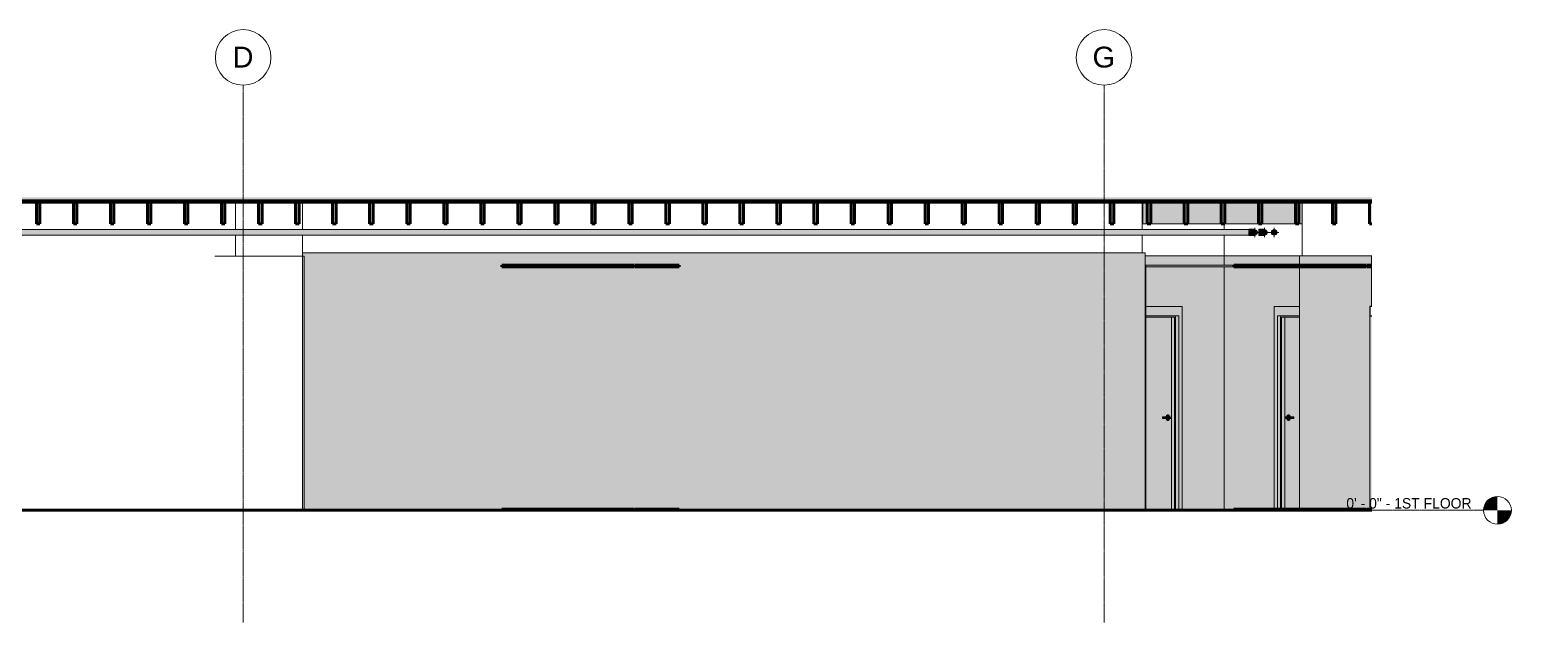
# Model space of a CAD drawing. Header units: inches. Extents: x -3510 to 1893, y -48 to 208.
# Drawn here: x 1252 to 1893, y -48 to 208 of the extents above; entities that cross this region are included whole.
import ezdxf

# ---------------------------------------------------------------- set-up
doc = ezdxf.new("R2010")
doc.units = ezdxf.units.IN
doc.header["$MEASUREMENT"] = 0
doc.linetypes.add('Aligning Line 1_8_', pattern=[0.25, 0.125, -0.125])
doc.linetypes.add('Grid Line 1_2_', pattern=[0.875, 0.5, -0.125, 0.125, -0.125])
for name, color, linetype, lineweight in [('0-2', 254, 'Continuous', 5), ('0-3', 165, 'Continuous', 5), ('0-4', 10, 'Continuous', 5), ('A-CLNG', 13, 'Continuous', 18), ('A-CLNG-1', 13, 'Continuous', 5), ('A-CLNG-2', 13, 'Continuous', 60), ('A-DOOR', 31, 'Continuous', 18), ('A-DOOR-2', 31, 'Continuous', 9), ('A-DOOR-FRAM', 31, 'Continuous', 9), ('A-DOOR-FRAM-1', 31, 'Continuous', 30), ('A-DOOR-FRAM-2', 31, 'Continuous', 18), ('A-FLOR', 192, 'Continuous', 18), ('A-FLOR-3', 8, 'Continuous', 5), ('A-FLOR-4', 7, 'Continuous', 18), ('A-FLOR-5', 90, 'Continuous', 60), ('A-FLOR-7', 192, 'Continuous', 60), ('A-FLOR-8', 21, 'Continuous', 18), ('A-FLOR-LEVL', 51, 'Continuous', 9), ('A-FLOR-LEVL-1', 51, 'Grid Line 1_2_', 9), ('A-FLOR-LEVL-2', 9, 'Continuous', 9), ('A-FLOR-LEVL-3', 147, 'Continuous', 9), ('A-FLOR-MCUT-1', 7, 'Continuous', 18), ('A-FLOR-PATT-2', 253, 'Continuous', 9), ('A-WALL-3', 7, 'Continuous', 18), ('G-ANNO-SYMB', 111, 'Aligning Line 1_8_', 9), ('G-ANNO-SYMB-1', 147, 'Aligning Line 1_8_', 9), ('I-WALL', 2, 'Continuous', 18), ('I-WALL-1', 2, 'Continuous', 5), ('P-PIPE', 3, 'Continuous', 9), ('P-PIPE-1', 3, 'Continuous', 5), ('P-PIPE-CNTR', 3, 'Continuous', 9), ('S-BEAM', 12, 'Continuous', 9), ('S-BEAM-1', 12, 'Continuous', 60), ('S-GRID-1', 1, 'Grid Line 1_2_', 9), ('S-GRID-IDEN', 1, 'Continuous', 9), ('S-GRID-IDEN-1', 147, 'Continuous', 9)]:
    doc.layers.add(name, color=color, linetype=linetype, lineweight=lineweight)
doc.styles.add('Arial', font='arial.ttf', dxfattribs={"height": 9})
doc.styles.add('Century Gothic', font='ufonts.com_century-gothic.ttf', dxfattribs={"height": 4.5})

# ---------------------------------------------------------------- blocks, each defined once
blk = doc.blocks.new('Level - Level Head - Circle-V21-Elevation 8 - c')
at = {"layer": 'A-FLOR-LEVL'}
h = blk.add_hatch(color=256, dxfattribs=at)
edge = h.paths.add_edge_path(flags=0)
edge.add_line((-10297.21, 0), (-10303.21, 0))
edge.add_arc((-10297.21, 0), 6, 90, 180, ccw=False)
edge.add_line((-10297.21, 6), (-10297.21, 0))
h = blk.add_hatch(color=256, dxfattribs=at)
edge = h.paths.add_edge_path(flags=0)
edge.add_line((-10297.21, -6), (-10297.21, 0))
edge.add_line((-10297.21, 0), (-10291.21, 0))
edge.add_arc((-10297.21, 0), 6, 270, 360, ccw=False)
at = {"layer": 'A-FLOR-LEVL-2'}
blk.add_circle((-10297.21, 0), 6, dxfattribs=at)
blk = doc.blocks.new('CTR - 2nd Phase_rvt-4-Elevation 8 - c')
at = {"layer": 'A-FLOR-LEVL-1'}
blk.add_line((-11582.99, 0), (-10303.21, 0), dxfattribs=at)
at = {"layer": '0-2'}
blk.add_blockref('Level - Level Head - Circle-V21-Elevation 8 - c', (0, 0), dxfattribs=at)
at = {"layer": 'A-FLOR-LEVL', "insert": (-10362.52, 5.28), "char_height": 4.5, "width": 64.9935, "attachment_point": 1, "style": 'Century Gothic'}
blk.add_mtext('0\' - 0" - 1ST FLOOR', dxfattribs=at)
blk = doc.blocks.new('Level - Level Head - Circle-V22-Elevation 8 - c')
at = {"layer": 'A-FLOR-LEVL'}
h = blk.add_hatch(color=256, dxfattribs=at)
edge = h.paths.add_edge_path(flags=0)
edge.add_line((-10297.21, 0), (-10303.21, 0))
edge.add_arc((-10297.21, 0), 6, 90, 180, ccw=False)
edge.add_line((-10297.21, 6), (-10297.21, 0))
h = blk.add_hatch(color=256, dxfattribs=at)
edge = h.paths.add_edge_path(flags=0)
edge.add_line((-10297.21, -6), (-10297.21, 0))
edge.add_line((-10297.21, 0), (-10291.21, 0))
edge.add_arc((-10297.21, 0), 6, 270, 360, ccw=False)
at = {"layer": 'A-FLOR-LEVL-3'}
blk.add_circle((-10297.21, 0), 6, dxfattribs=at)
blk = doc.blocks.new('CTR - 1st Phase - Unit Layouts_rvt-4-Elevation 8 - c')
at = {"layer": 'A-FLOR-LEVL-1'}
blk.add_line((-11582.99, 0), (-10303.21, 0), dxfattribs=at)
at = {"layer": '0-3'}
blk.add_blockref('Level - Level Head - Circle-V22-Elevation 8 - c', (0, 0), dxfattribs=at)
at = {"layer": 'A-FLOR-LEVL', "insert": (-10362.52, 5.28), "char_height": 4.5, "width": 64.9935, "attachment_point": 1, "style": 'Century Gothic'}
blk.add_mtext('0\' - 0" - 1ST FLOOR', dxfattribs=at)
blk = doc.blocks.new('CTR  - Topography_rvt-4-Elevation 8 - c')
at = {"layer": 'A-FLOR-LEVL-1'}
blk.add_line((-11582.99, 0), (-10303.21, 0), dxfattribs=at)
at = {"layer": 'G-ANNO-SYMB-1'}
blk.add_line((-10351.56, 0), (-11534.63, 0), dxfattribs=at)
at = {"layer": '0-3'}
blk.add_blockref('Level - Level Head - Circle-V22-Elevation 8 - c', (0, 0), dxfattribs=at)
at = {"layer": 'A-FLOR-LEVL', "insert": (-10362.52, 5.28), "char_height": 4.5, "width": 64.9935, "attachment_point": 1, "style": 'Century Gothic'}
blk.add_mtext('0\' - 0" - 1ST FLOOR', dxfattribs=at)
blk = doc.blocks.new('Grid - Grid Head - Circle-50561-Elevation 8 - c')
at = {"layer": 'S-GRID-IDEN-1'}
for start, end in [(0, 180), (180, 360)]:
    blk.add_arc((-11187.19, 195.55), 12, start, end, dxfattribs=at)
blk = doc.blocks.new('CTR - 1st Phase - Shell_rvt-4-Elevation 8 - c')
at = {"layer": 'A-FLOR-3'}
blk.add_hatch(color=256, dxfattribs=at).paths.add_polyline_path([(-10351.59, 133.75), (-10351.56, 133.75), (-10351.56, 134), (-11534.63, 134), (-11534.63, 133.75), (-10380.89, 133.75)], flags=0)
at = {"layer": 'A-FLOR-8'}
blk.add_hatch(color=256, dxfattribs=at).paths.add_polyline_path([(-10943.1, 133), (-10351.56, 133), (-10351.56, 133.75), (-11534.63, 133.75), (-11534.63, 133), (-10980.07, 133)], flags=0)
at = {"layer": 'A-FLOR-PATT-2'}
h = blk.add_hatch(dxfattribs=at)
h.set_pattern_fill('FP_11', color=256, style=0, pattern_type=2)
h.set_pattern_definition([(0, (0, 0), (15.36, 3.84), [0.634, -10.886, 0.634, -10.886, -61.44]), (0, (0, 0), (15.36, 3.84), [-23.04, 0.634, -22.406, 0.634, -10.886, -26.88]), (0, (0, 0), (15.36, 3.84), [-57.6, 0.634, -7.046, 0.634, -18.566]), (120, (5.76, 1.92), (-11.0055376, 11.3821502), [0.634, -10.886, 0.634, -10.886, -61.44]), (120, (5.76, 1.92), (-11.0055376, 11.3821502), [-23.04, 0.634, -22.406, 0.634, -10.886, -26.88]), (120, (5.76, 1.92), (-11.0055376, 11.3821502), [-57.6, 0.634, -7.046, 0.634, -18.566]), (240, (7.68, 9.6), (-4.3544624, -15.2221502), [0.634, -10.886, 0.634, -10.886, -61.44]), (240, (7.68, 9.6), (-4.3544624, -15.2221502), [-23.04, 0.634, -22.406, 0.634, -10.886, -26.88]), (240, (7.68, 9.6), (-4.3544624, -15.2221502), [-57.6, 0.634, -7.046, 0.634, -18.566])])
h.paths.add_polyline_path([(-10382.79, 134), (-10351.56, 134), (-10351.56, 135.19), (-11534.63, 135.19), (-11534.63, 134), (-10388.53, 134)], flags=0)
at = {"layer": 'A-FLOR-4'}
for p, q in [((-10813.49, 133), (-10813.49, 121.19)), ((-10450.69, 133), (-10450.69, 121.19)), ((-10381.54, 133), (-10381.54, 109.87)), ((-10415.33, 123.75), (-10415.33, 121.19)), ((-10813.49, 118.81), (-10813.49, 111.25)), ((-10450.69, 118.81), (-10450.69, 111.25)), ((-10415.33, 118.81), (-10415.33, 109.87))]:
    blk.add_line(p, q, dxfattribs=at)
at = {"layer": 'A-FLOR-5'}
for p, q in [((-11534.63, 133), (-10351.56, 133)), ((-10351.56, 0), (-11534.63, 0))]:
    blk.add_line(p, q, dxfattribs=at)
at = {"layer": 'A-FLOR-LEVL-1'}
blk.add_line((-11582.99, 0), (-10303.21, 0), dxfattribs=at)
at = {"layer": 'A-FLOR-MCUT-1'}
for p, q in [((-10351.56, 134), (-11534.63, 134)), ((-10351.56, 133.75), (-11534.63, 133.75))]:
    blk.add_line(p, q, dxfattribs=at)
at = {"layer": 'A-WALL-3'}
for p, q in [((-10842.51, 133), (-10842.51, 121.19)), ((-10842.51, 118.81), (-10842.51, 109.75)), ((-10842.51, 109.75), (-10851.39, 109.75)), ((-10812.86, 109.75), (-10851.39, 109.75)), ((-10812.86, 0), (-10812.86, 109.75))]:
    blk.add_line(p, q, dxfattribs=at)
at = {"layer": 'G-ANNO-SYMB-1'}
blk.add_line((-10351.56, 0), (-11534.63, 0), dxfattribs=at)
at = {"layer": 'S-GRID-1'}
for p, q in [((-10839.19, -48.37), (-10839.19, 183.55)), ((-10467.19, -48.37), (-10467.19, 183.55))]:
    blk.add_line(p, q, dxfattribs=at)
at = {"layer": '0-3'}
for name, p in [('Grid - Grid Head - Circle-50561-Elevation 8 - c', (348, 0)), ('Grid - Grid Head - Circle-50561-Elevation 8 - c', (720, 0)), ('Level - Level Head - Circle-V22-Elevation 8 - c', (0, 0))]:
    blk.add_blockref(name, p, dxfattribs=at)
at = {"layer": 'A-FLOR-LEVL', "insert": (-10362.52, 5.28), "char_height": 4.5, "width": 64.9935, "attachment_point": 1, "style": 'Century Gothic'}
blk.add_mtext('0\' - 0" - 1ST FLOOR', dxfattribs=at)
at = {"layer": 'S-GRID-IDEN', "char_height": 9, "attachment_point": 1, "style": 'Arial'}
for s, insert, width in [('D', (-10843.82, 200.19), 11.0595), ('G', (-10472.19, 200.19), 11.9685)]:
    blk.add_mtext(s, dxfattribs=dict(at, insert=insert, width=width))
blk = doc.blocks.new('CTR - 1st Phase -Stairs _ Elevators_rvt-4-Elevation 8 - c')
at = {"layer": 'A-FLOR-LEVL-1'}
blk.add_line((-11582.99, 0), (-10303.21, 0), dxfattribs=at)
at = {"layer": '0-3'}
blk.add_blockref('Level - Level Head - Circle-V22-Elevation 8 - c', (0, 0), dxfattribs=at)
at = {"layer": 'A-FLOR-LEVL', "insert": (-10362.52, 5.28), "char_height": 4.5, "width": 64.9935, "attachment_point": 1, "style": 'Century Gothic'}
blk.add_mtext('0\' - 0" - 1ST FLOOR', dxfattribs=at)
blk = doc.blocks.new('HOLLOW METAL - UNIT DOOR-1758958-Elevation 8 - c')
at = {"layer": 'A-DOOR'}
h = blk.add_hatch(color=256, dxfattribs=at)
h.paths.add_polyline_path([(-10438.04, 0), (-10438.04, 83.38), (-10449.19, 83.38), (-10449.19, 0)], flags=0)
h.paths.add_polyline_path([(-10439.75, 38.82), (-10439.86, 38.84), (-10439.97, 38.86), (-10440.17, 38.98), (-10440.37, 39.21), (-10440.49, 39.47), (-10440.53, 39.61), (-10441.76, 39.62), (-10441.83, 39.66), (-10441.93, 39.8), (-10441.96, 39.9), (-10441.95, 40.11), (-10441.89, 40.28), (-10441.83, 40.34), (-10441.76, 40.38), (-10441.62, 40.39), (-10440.53, 40.39), (-10440.48, 40.59), (-10440.34, 40.84), (-10440.12, 41.05), (-10439.95, 41.14), (-10439.75, 41.18), (-10439.53, 41.18), (-10439.31, 41.14), (-10439.11, 41.02), (-10438.94, 40.84), (-10438.79, 40.51), (-10438.73, 40.39), (-10438.52, 40.38), (-10438.47, 40.37), (-10438.37, 40.3), (-10438.27, 40.2), (-10438.23, 40), (-10438.28, 39.77), (-10438.52, 39.62), (-10438.75, 39.6), (-10438.81, 39.41), (-10438.94, 39.16), (-10439.11, 38.98), (-10439.37, 38.85), (-10439.53, 38.82), (-10439.7, 38.82)], flags=0)
h.paths.add_polyline_path([(-10441.62, 39.62), (-10441.55, 39.66), (-10441.57, 39.66)], flags=0)
for points in [[(-10441.69, 39.61), (-10441.62, 39.62), (-10441.49, 39.72), (-10441.42, 39.9), (-10441.42, 40.11), (-10441.49, 40.28), (-10441.55, 40.34), (-10441.69, 40.39), (-10441.76, 40.38), (-10441.83, 40.34), (-10441.89, 40.28), (-10441.96, 40.1), (-10441.96, 39.9), (-10441.93, 39.8), (-10441.83, 39.66), (-10441.76, 39.62)], [(-10441.69, 39.61), (-10438.69, 39.62), (-10438.63, 39.66), (-10438.54, 39.78), (-10438.5, 39.9), (-10438.49, 40), (-10441.41, 40), (-10441.45, 39.8), (-10441.55, 39.66), (-10441.68, 39.61)], [(-10441.41, 40), (-10438.49, 40), (-10438.52, 40.2), (-10438.63, 40.34), (-10438.75, 40.39), (-10438.81, 40.39), (-10441.62, 40.38), (-10441.55, 40.34), (-10441.49, 40.28), (-10441.42, 40.1)], [(-10439.6, 38.82), (-10439.53, 38.82), (-10439.75, 38.86), (-10439.95, 38.98), (-10440.12, 39.16), (-10440.25, 39.41), (-10440.31, 39.61), (-10440.53, 39.61), (-10440.48, 39.41), (-10440.34, 39.16), (-10440.12, 38.95), (-10439.97, 38.86), (-10439.68, 38.82)], [(-10440.33, 40.39), (-10440.31, 40.39), (-10440.25, 40.59), (-10440.12, 40.84), (-10439.95, 41.02), (-10439.75, 41.14), (-10439.53, 41.18), (-10439.75, 41.18), (-10439.97, 41.14), (-10440.17, 41.02), (-10440.37, 40.79), (-10440.49, 40.53), (-10440.52, 40.39), (-10440.34, 40.39)], [(-10438.23, 40), (-10438.29, 40.24), (-10438.52, 40.38), (-10438.67, 40.37), (-10438.59, 40.3), (-10438.57, 40.28), (-10438.5, 40.1), (-10438.47, 40), (-10438.31, 40)]]:
    blk.add_hatch(color=256, dxfattribs=at).paths.add_polyline_path(points, flags=0)
h = blk.add_hatch(color=256, dxfattribs=at)
h.paths.add_polyline_path([(-10439.53, 38.82), (-10439.31, 38.86), (-10439.11, 38.98), (-10438.94, 39.16), (-10438.81, 39.41), (-10438.77, 39.61), (-10440.31, 39.61), (-10440.25, 39.41), (-10440.12, 39.16), (-10439.95, 38.98), (-10439.75, 38.86)], flags=0)
h.paths.add_polyline_path([(-10438.75, 40.39), (-10438.81, 40.59), (-10438.94, 40.84), (-10439.11, 41.02), (-10439.37, 41.15), (-10439.53, 41.18), (-10439.75, 41.14), (-10439.95, 41.02), (-10440.12, 40.84), (-10440.25, 40.59), (-10440.3, 40.39), (-10438.77, 40.39)], flags=0)
h = blk.add_hatch(color=256, dxfattribs=at)
h.paths.add_polyline_path([(-10438.69, 39.61), (-10438.45, 39.64), (-10438.35, 39.72), (-10438.27, 39.8), (-10438.23, 40), (-10438.49, 40), (-10438.52, 39.8), (-10438.63, 39.66), (-10438.7, 39.61)], flags=0)
h.paths.add_polyline_path([(-10438.49, 39.62), (-10438.47, 39.64), (-10438.49, 39.62)], flags=0)
at = {"layer": 'A-DOOR-FRAM-2'}
for points in [[(-10434.02, 0), (-10433.49, 0), (-10433.49, 88), (-10449.19, 88), (-10449.19, 84), (-10434.91, 84), (-10434.91, 0)], [(-10436.72, 0), (-10436.28, 0), (-10436.28, 84), (-10449.19, 84), (-10449.19, 83.38), (-10436.72, 83.38), (-10436.72, 33.78)], [(-10437.6, 0), (-10436.72, 0), (-10436.72, 83.38), (-10438.04, 83.38), (-10438.04, 0), (-10437.74, 0)], [(-10436.28, 0), (-10434.91, 0), (-10434.91, 84), (-10436.28, 84), (-10436.28, 33.78)]]:
    blk.add_hatch(color=256, dxfattribs=at).paths.add_polyline_path(points, flags=0)
at = {"layer": 'A-DOOR-2'}
for p, q in [((-10438.77, 40.39), (-10441.69, 40.39)), ((-10441.69, 39.61), (-10438.77, 39.61)), ((-10439.53, 41.18), (-10439.75, 41.18)), ((-10439.75, 38.82), (-10439.53, 38.82)), ((-10438.59, 39.61), (-10438.75, 39.61))]:
    blk.add_line(p, q, dxfattribs=at)
at = {"layer": 'A-DOOR-2', "flags": 128}
for points in [[(-10438.77, 40.39), (-10438.59, 40.39), (-10438.59, 40.39)], [(-10438.59, 40.39), (-10438.75, 40.39), (-10438.77, 40.39)], [(-10438.77, 39.61), (-10438.59, 39.61), (-10438.59, 39.61)], [(-10438.59, 40.39), (-10438.28, 40.24), (-10438.2, 40)], [(-10438.2, 40), (-10438.35, 39.69), (-10438.59, 39.61)]]:
    blk.add_lwpolyline(points, dxfattribs=at)
at = {"layer": 'A-DOOR-2'}
for centre, major_axis, start_param, end_param in [((-10441.69, 40), (0, 0.394), 4.712389, 7.853982), ((-10441.69, 40), (0, 0.394), 1.570796, 4.712389), ((-10439.75, 40), (0, 1.18), 0, 1.228112), ((-10439.75, 40), (0, 1.18), 1.91348, 3.141593), ((-10439.53, 40), (0, 1.18), 5.052293, 7.511298), ((-10439.53, 40), (0, 1.18), 1.91348, 4.372485)]:
    blk.add_ellipse(centre, major_axis=major_axis, ratio=0.707107, start_param=start_param, end_param=end_param, dxfattribs=at)
at = {"layer": 'A-DOOR-FRAM'}
for p, q in [((-10433.49, 88), (-10449.19, 88)), ((-10449.19, 84), (-10434.91, 84)), ((-10449.19, 83.38), (-10436.72, 83.38)), ((-10438.04, 0), (-10438.04, 83.38)), ((-10436.72, 83.38), (-10436.72, 0)), ((-10436.28, 0), (-10436.28, 84)), ((-10434.91, 84), (-10434.91, 0)), ((-10433.49, 0), (-10433.49, 88))]:
    blk.add_line(p, q, dxfattribs=at)
blk = doc.blocks.new('HOLLOW METAL - UNIT DOOR-1759144-Elevation 8 - c')
at = {"layer": 'A-DOOR'}
h = blk.add_hatch(color=256, dxfattribs=at)
h.paths.add_polyline_path([(-10388.53, 0.5), (-10382.79, 0.5), (-10382.79, 83.38), (-10389.14, 83.38), (-10389.14, 0.5)], flags=0)
h.paths.add_polyline_path([(-10385.5, 40.39), (-10385.57, 40.38), (-10385.53, 40.38)], flags=0)
h.paths.add_polyline_path([(-10387.49, 38.82), (-10387.65, 38.82), (-10387.87, 38.86), (-10388.07, 38.98), (-10388.24, 39.16), (-10388.38, 39.41), (-10388.45, 39.61), (-10388.69, 39.62), (-10388.91, 39.79), (-10388.95, 40), (-10388.9, 40.24), (-10388.66, 40.38), (-10388.43, 40.39), (-10388.38, 40.59), (-10388.24, 40.84), (-10388.07, 41.02), (-10387.87, 41.14), (-10387.65, 41.18), (-10387.37, 41.17), (-10387.21, 41.14), (-10387.01, 41.02), (-10386.82, 40.79), (-10386.71, 40.59), (-10386.65, 40.39), (-10385.42, 40.38), (-10385.36, 40.34), (-10385.3, 40.28), (-10385.23, 40.1), (-10385.23, 39.9), (-10385.26, 39.8), (-10385.36, 39.66), (-10385.42, 39.62), (-10385.57, 39.61), (-10386.65, 39.61), (-10386.71, 39.41), (-10386.84, 39.16), (-10387.06, 38.95), (-10387.21, 38.86), (-10387.46, 38.82)], flags=0)
h.paths.add_polyline_path([(-10388.69, 39.62), (-10388.71, 39.64), (-10388.7, 39.62)], flags=0)
for points in [[(-10388.95, 40), (-10388.7, 40), (-10388.66, 40.2), (-10388.56, 40.34), (-10388.51, 40.39), (-10388.62, 40.38), (-10388.71, 40.37), (-10388.82, 40.3), (-10388.91, 40.22), (-10388.94, 40.07)], [(-10388.49, 39.61), (-10388.49, 39.62), (-10388.59, 39.7), (-10388.62, 39.72), (-10388.69, 39.9), (-10388.72, 40), (-10388.95, 40), (-10388.9, 39.76), (-10388.66, 39.62), (-10388.49, 39.61)], [(-10388.46, 40), (-10385.77, 40), (-10385.74, 40.2), (-10385.64, 40.34), (-10385.57, 40.38), (-10385.57, 40.39), (-10388.49, 40.38), (-10388.56, 40.34), (-10388.62, 40.28), (-10388.69, 40.1), (-10388.7, 40), (-10388.49, 40)], [(-10386.62, 39.61), (-10385.57, 39.62), (-10385.64, 39.66), (-10385.69, 39.72), (-10385.77, 39.9), (-10385.77, 40), (-10388.7, 40), (-10388.66, 39.8), (-10388.56, 39.66), (-10388.44, 39.61), (-10388.41, 39.61), (-10386.65, 39.61)], [(-10386.65, 40.39), (-10386.71, 40.59), (-10386.85, 40.84), (-10387.06, 41.05), (-10387.24, 41.14), (-10387.51, 41.18), (-10387.65, 41.18), (-10387.44, 41.14), (-10387.24, 41.02), (-10387.06, 40.84), (-10386.93, 40.59), (-10386.86, 40.39), (-10386.71, 40.39)], [(-10387.43, 38.82), (-10387.21, 38.86), (-10387.01, 38.98), (-10386.82, 39.21), (-10386.69, 39.47), (-10386.65, 39.61), (-10386.87, 39.61), (-10386.93, 39.41), (-10387.06, 39.16), (-10387.24, 38.98), (-10387.44, 38.86), (-10387.58, 38.82), (-10387.44, 38.82)], [(-10385.5, 39.61), (-10385.42, 39.62), (-10385.36, 39.66), (-10385.26, 39.8), (-10385.23, 39.92), (-10385.23, 40.11), (-10385.3, 40.28), (-10385.36, 40.34), (-10385.42, 40.38), (-10385.53, 40.38), (-10385.64, 40.34), (-10385.69, 40.28), (-10385.77, 40.1), (-10385.77, 39.9), (-10385.69, 39.72), (-10385.57, 39.62)]]:
    blk.add_hatch(color=256, dxfattribs=at).paths.add_polyline_path(points, flags=0)
h = blk.add_hatch(color=256, dxfattribs=at)
h.paths.add_polyline_path([(-10387.65, 38.82), (-10387.44, 38.86), (-10387.24, 38.98), (-10387.06, 39.16), (-10386.93, 39.41), (-10386.89, 39.61), (-10388.43, 39.6), (-10388.38, 39.41), (-10388.24, 39.16), (-10388.07, 38.98), (-10387.87, 38.86)], flags=0)
h.paths.add_polyline_path([(-10388.44, 40.39), (-10388.35, 40.39), (-10386.87, 40.39), (-10386.97, 40.66), (-10387.06, 40.84), (-10387.24, 41.02), (-10387.44, 41.14), (-10387.65, 41.18), (-10387.87, 41.14), (-10388.07, 41.02), (-10388.24, 40.84), (-10388.4, 40.51), (-10388.43, 40.39)], flags=0)
at = {"layer": 'A-DOOR-FRAM-2'}
for points in [[(-10393.16, 0.5), (-10392.28, 0.5), (-10392.28, 84), (-10382.79, 84), (-10382.79, 88), (-10393.69, 88), (-10393.68, 0.5)], [(-10392.17, 0), (-10391.92, 0), (-10391.92, 0.5), (-10390.91, 0.5), (-10390.91, 84), (-10392.28, 84), (-10392.28, 0.5), (-10392.17, 0.5)], [(-10390.91, 0.5), (-10390.47, 0.5), (-10390.47, 83.38), (-10382.79, 83.38), (-10382.79, 84), (-10390.91, 84), (-10390.91, 33.78)], [(-10389.58, 0.5), (-10389.14, 0.5), (-10389.14, 83.38), (-10390.47, 83.38), (-10390.47, 0.5)]]:
    blk.add_hatch(color=256, dxfattribs=at).paths.add_polyline_path(points, flags=0)
at = {"layer": 'A-DOOR-2'}
for p, q in [((-10388.59, 40.39), (-10388.44, 40.39)), ((-10385.5, 40.39), (-10388.42, 40.39)), ((-10388.42, 39.61), (-10385.5, 39.61)), ((-10387.43, 41.18), (-10387.65, 41.18)), ((-10387.65, 38.82), (-10387.43, 38.82))]:
    blk.add_line(p, q, dxfattribs=at)
at = {"layer": 'A-DOOR-2', "flags": 128}
for points in [[(-10388.99, 40), (-10388.83, 40.31), (-10388.59, 40.39)], [(-10388.59, 39.61), (-10388.9, 39.76), (-10388.99, 40)], [(-10388.42, 40.39), (-10388.59, 40.39), (-10388.59, 40.39)], [(-10388.42, 39.61), (-10388.59, 39.61), (-10388.59, 39.61)], [(-10388.59, 39.61), (-10388.44, 39.61), (-10388.42, 39.61)]]:
    blk.add_lwpolyline(points, dxfattribs=at)
at = {"layer": 'A-DOOR-2'}
for centre, major_axis, start_param, end_param in [((-10387.65, 40), (0, 1.18), 5.055073, 7.514078), ((-10387.65, 40), (0, 1.18), 1.9107, 4.369705), ((-10387.43, 40), (0, 1.18), 5.055073, 6.283185), ((-10387.43, 40), (0, 1.18), 3.141593, 4.369705), ((-10385.5, 40), (0, 0.394), 4.712389, 7.853982), ((-10385.5, 40), (0, 0.394), 1.570796, 4.712389)]:
    blk.add_ellipse(centre, major_axis=major_axis, ratio=0.707107, start_param=start_param, end_param=end_param, dxfattribs=at)
at = {"layer": 'A-DOOR-FRAM'}
for p, q in [((-10382.79, 88), (-10393.69, 88)), ((-10393.69, 88), (-10393.69, 0.5)), ((-10392.28, 84), (-10382.79, 84)), ((-10392.28, 0.5), (-10392.28, 84)), ((-10390.91, 84), (-10390.91, 0.5)), ((-10390.47, 83.38), (-10382.79, 83.38)), ((-10390.47, 0.5), (-10390.47, 83.38)), ((-10389.14, 83.38), (-10389.14, 0.5))]:
    blk.add_line(p, q, dxfattribs=at)
blk = doc.blocks.new('HOLLOW METAL - UNIT DOOR-1759293-Elevation 8 - c')
at = {"layer": 'A-DOOR-FRAM'}
h = blk.add_hatch(dxfattribs=at)
h.set_pattern_fill('FP_12', color=256, style=0, pattern_type=2)
h.set_pattern_definition([(45, (0, 0), (-3.1819805, 3.1819805), [])])
h.paths.add_polyline_path([(-10351.59, 84), (-10351.56, 84), (-10351.56, 88), (-10352.34, 88), (-10352.34, 84)], flags=0)
blk.add_hatch(color=256, dxfattribs=at).paths.add_polyline_path([(-10351.59, 0.5), (-10351.56, 0.5), (-10351.56, 84), (-10352.34, 84), (-10352.34, 0.5)], flags=0)
blk.add_line((-10352.34, 0.5), (-10352.34, 84), dxfattribs=at)
at = {"layer": 'A-DOOR-FRAM-1'}
for p, q in [((-10351.56, 88), (-10352.34, 88)), ((-10352.34, 88), (-10352.34, 84)), ((-10352.34, 84), (-10351.56, 84))]:
    blk.add_line(p, q, dxfattribs=at)
blk = doc.blocks.new('Dimension Lumber - 2x10-2056820-Elevation 8 - c')
at = {"layer": 'S-BEAM'}
blk.add_hatch(color=256, dxfattribs=at).paths.add_polyline_path([(-11232.54, 123.75), (-11231.04, 123.75), (-11231.04, 133), (-11232.54, 133)], flags=0)
at = {"layer": 'S-BEAM-1'}
for p, q in [((-11231.04, 133), (-11232.54, 133)), ((-11232.54, 133), (-11232.54, 123.75)), ((-11231.04, 123.75), (-11231.04, 133)), ((-11232.54, 123.75), (-11231.04, 123.75))]:
    blk.add_line(p, q, dxfattribs=at)
blk = doc.blocks.new('Dimension Lumber - 2x10-2056819-Elevation 8 - c')
at = {"layer": 'S-BEAM'}
blk.add_hatch(color=256, dxfattribs=at).paths.add_polyline_path([(-11519.04, 123.75), (-11519.04, 133), (-11520.54, 133), (-11520.54, 123.75)], flags=0)
at = {"layer": 'S-BEAM-1'}
for p, q in [((-11519.04, 133), (-11520.54, 133)), ((-11520.54, 133), (-11520.54, 123.75)), ((-11519.04, 123.75), (-11519.04, 133)), ((-11520.54, 123.75), (-11519.04, 123.75))]:
    blk.add_line(p, q, dxfattribs=at)
blk = doc.blocks.new('Dimension Lumber - 2x10-2056818-Elevation 8 - c')
at = {"layer": 'S-BEAM'}
blk.add_hatch(color=256, dxfattribs=at).paths.add_polyline_path([(-10703.04, 123.75), (-10703.04, 133), (-10704.54, 133), (-10704.54, 123.75)], flags=0)
at = {"layer": 'S-BEAM-1'}
for p, q in [((-10703.04, 133), (-10704.54, 133)), ((-10704.54, 133), (-10704.54, 123.75)), ((-10703.04, 123.75), (-10703.04, 133)), ((-10704.54, 123.75), (-10703.04, 123.75))]:
    blk.add_line(p, q, dxfattribs=at)
blk = doc.blocks.new('Dimension Lumber - 2x10-2055076-Elevation 8 - c')
at = {"layer": 'S-BEAM'}
h = blk.add_hatch(color=256, dxfattribs=at)
h.paths.add_polyline_path([(-10382.79, 123.75), (-10381.54, 123.75), (-10381.54, 133), (-10383.04, 133), (-10383.04, 123.75)], flags=0)
h.paths.add_polyline_path([(-10448.54, 123.75), (-10448.54, 133), (-10450.41, 133), (-10450.41, 123.75), (-10449.44, 123.75)], flags=0)
h.paths.add_polyline_path([(-10447.04, 123.75), (-10432.54, 123.75), (-10432.54, 133), (-10447.04, 133)], flags=0)
h.paths.add_polyline_path([(-10431.04, 123.75), (-10416.54, 123.75), (-10416.54, 133), (-10431.04, 133)], flags=0)
h.paths.add_polyline_path([(-10384.54, 123.75), (-10384.54, 133), (-10399.04, 133), (-10399.04, 123.75), (-10388.53, 123.75)], flags=0)
h.paths.add_polyline_path([(-10415.04, 123.75), (-10400.54, 123.75), (-10400.54, 133), (-10415.04, 133)], flags=0)
for p, q in [((-10450.41, 123.75), (-10450.41, 133)), ((-10448.54, 123.75), (-10450.41, 123.75)), ((-10432.54, 123.75), (-10447.04, 123.75)), ((-10416.54, 123.75), (-10431.04, 123.75)), ((-10400.54, 123.75), (-10415.04, 123.75)), ((-10384.54, 123.75), (-10399.04, 123.75)), ((-10381.54, 123.75), (-10383.04, 123.75))]:
    blk.add_line(p, q, dxfattribs=at)
blk = doc.blocks.new('Dimension Lumber - 2x10-V13-Elevation 8 - c')
at = {"layer": 'S-BEAM'}
blk.add_hatch(color=256, dxfattribs=at).paths.add_polyline_path([(-10351.56, 123.75), (-10351.56, 133), (-10352.54, 133), (-10352.54, 123.75), (-10351.59, 123.75)], flags=0)
at = {"layer": 'S-BEAM-1'}
for p, q in [((-10351.56, 133), (-10352.54, 133)), ((-10352.54, 133), (-10352.54, 123.75)), ((-10352.54, 123.75), (-10351.56, 123.75))]:
    blk.add_line(p, q, dxfattribs=at)
blk = doc.blocks.new('Elbow - PVC - Sch 40 - Standard-2079255-Elevation 8 - c')
at = {"layer": 'P-PIPE'}
for points in [[(-10400.35, 120), (-10399.19, 120), (-10399.19, 121.34), (-10400.35, 121.34), (-10400.35, 120.35)], [(-10399.19, 118.66), (-10399.19, 120), (-10400.35, 120), (-10400.35, 118.66), (-10400.08, 118.66)], [(-10396.98, 120), (-10396.47, 120), (-10396.55, 120.42), (-10396.7, 120.73), (-10396.93, 120.99), (-10397.22, 121.19), (-10397.56, 121.31), (-10398.14, 121.34), (-10398.12, 121.33), (-10398.86, 121.34), (-10399.19, 121.34), (-10399.19, 120), (-10397, 120)], [(-10399.19, 118.66), (-10397.65, 118.68), (-10397.4, 118.73), (-10397.1, 118.87), (-10396.87, 119.05), (-10396.65, 119.33), (-10396.52, 119.65), (-10396.47, 120), (-10399.19, 120), (-10399.19, 118.69)]]:
    blk.add_hatch(color=256, dxfattribs=at).paths.add_polyline_path(points, flags=0)
for p, q in [((-10399.19, 121.34), (-10400.35, 121.34)), ((-10400.35, 120), (-10400.35, 121.34)), ((-10400.35, 118.66), (-10400.35, 120)), ((-10400.35, 118.66), (-10399.19, 118.66))]:
    blk.add_line(p, q, dxfattribs=at)
at = {"layer": 'P-PIPE', "flags": 128}
for points in [[(-10397.82, 121.34), (-10397.98, 121.34), (-10398.42, 121.34), (-10399.04, 121.34), (-10399.19, 121.34)], [(-10399.19, 118.66), (-10398.55, 118.66), (-10398.06, 118.66), (-10397.83, 118.66), (-10397.82, 118.66)]]:
    blk.add_lwpolyline(points, dxfattribs=at)
at = {"layer": 'P-PIPE'}
blk.add_arc((-10397.82, 120), 1.34, 91.50386, 92.78747, dxfattribs=at)
blk = doc.blocks.new('Level - Level Head - Circle-50818-Elevation 8 - c')
at = {"layer": 'A-FLOR-LEVL'}
h = blk.add_hatch(color=256, dxfattribs=at)
edge = h.paths.add_edge_path(flags=0)
edge.add_line((-10297.21, 0), (-10303.21, 0))
edge.add_arc((-10297.21, 0), 6, 90, 180, ccw=False)
edge.add_line((-10297.21, 6), (-10297.21, 0))
h = blk.add_hatch(color=256, dxfattribs=at)
edge = h.paths.add_edge_path(flags=0)
edge.add_line((-10297.21, -6), (-10297.21, 0))
edge.add_line((-10297.21, 0), (-10291.21, 0))
edge.add_arc((-10297.21, 0), 6, 270, 360, ccw=False)
blk.add_circle((-10297.21, 0), 6, dxfattribs=at)

msp = doc.modelspace()

# ---------------------------------------------------------------- hatches: boundary and pattern name
at = {"layer": 'A-CLNG'}
h = msp.add_hatch(color=256, dxfattribs=at)
h.paths.add_polyline_path([(1514.1, 105.07), (1533.05, 105.07), (1533.05, 105.82), (1514.1, 105.82)], flags=0)
h.paths.add_polyline_path([(1475.7, 105.07), (1513.85, 105.07), (1513.85, 105.82), (1475.7, 105.82)], flags=0)
h.paths.add_polyline_path([(1462.64, 105.07), (1475.45, 105.07), (1475.45, 105.82), (1456.5, 105.82), (1456.5, 105.07)], flags=0)
h = msp.add_hatch(color=256, dxfattribs=at)
h.paths.add_polyline_path([(1776.9, 105.07), (1791.74, 105.07), (1791.74, 105.82), (1772.79, 105.82), (1772.79, 105.07), (1773.45, 105.07)], flags=0)
h.paths.add_polyline_path([(1830.14, 105.07), (1830.14, 105.82), (1791.99, 105.82), (1791.99, 105.07), (1801.12, 105.07)], flags=0)
h.paths.add_polyline_path([(1832.32, 105.07), (1832.32, 105.82), (1830.39, 105.82), (1830.39, 105.07)], flags=0)
at = {"layer": 'A-CLNG-1'}
for points in [[(1734.75, 105.07), (1734.75, 105.82), (1734.72, 105.82), (1734.72, 105.07)], [(1734.75, 105.07), (1772.79, 105.07), (1772.79, 105.82), (1734.75, 105.82)]]:
    msp.add_hatch(color=256, dxfattribs=at).paths.add_polyline_path(points, flags=0)
at = {"layer": 'A-FLOR'}
h = msp.add_hatch(color=256, dxfattribs=at)
h.paths.add_polyline_path([(1501.14, 0), (1513.85, 0), (1513.85, 0.5), (1475.7, 0.5), (1475.7, 0)], flags=0)
h.paths.add_polyline_path([(1462.64, 0), (1475.45, 0), (1475.45, 0.5), (1456.5, 0.5), (1456.5, 0)], flags=0)
h.paths.add_polyline_path([(1526.74, 0), (1533.05, 0), (1533.05, 0.5), (1514.1, 0.5), (1514.1, 0)], flags=0)
h = msp.add_hatch(color=256, dxfattribs=at)
h.paths.add_polyline_path([(1832.32, 0), (1832.35, 0), (1832.35, 0.5), (1830.39, 0.5), (1830.39, 0), (1831.57, 0)], flags=0)
h.paths.add_polyline_path([(1793.45, 0), (1830.14, 0), (1830.14, 0.5), (1791.99, 0.5), (1791.99, 0), (1793, 0)], flags=0)
h.paths.add_polyline_path([(1791.74, 0), (1791.74, 0.5), (1772.79, 0.5), (1772.79, 0), (1791.63, 0)], flags=0)
at = {"layer": 'I-WALL'}
h = msp.add_hatch(color=256, dxfattribs=at)
h.paths.add_polyline_path([(1370.42, 0), (1456.5, 0), (1456.5, 0.5), (1475.45, 0.5), (1475.45, 0), (1475.7, 0), (1475.7, 0.5), (1513.85, 0.5), (1513.85, 0), (1514.1, 0), (1514.1, 0.5), (1533.05, 0.5), (1533.05, 0), (1734.47, 0), (1734.47, 111.25), (1370.42, 111.25), (1370.42, 67.58)], flags=0)
h.paths.add_polyline_path([(1533.05, 105.07), (1514.1, 105.07), (1514.1, 105.82), (1533.05, 105.82)], flags=0)
h.paths.add_polyline_path([(1475.45, 105.07), (1456.5, 105.07), (1456.5, 105.82), (1475.45, 105.82)], flags=0)
h.paths.add_polyline_path([(1475.7, 105.07), (1475.7, 105.82), (1513.85, 105.82), (1513.85, 105.07)], flags=0)
h = msp.add_hatch(color=256, dxfattribs=at)
h.paths.add_polyline_path([(1750.42, 0), (1765.12, 0), (1765.12, 105.07), (1734.72, 105.07), (1734.72, 88), (1750.42, 88), (1750.42, 33.78)], flags=0)
h.paths.add_polyline_path([(1762.3, 105.82), (1765.12, 105.82), (1765.12, 109.87), (1734.47, 109.87), (1734.47, 105.87), (1734.72, 105.87), (1734.72, 105.82), (1758.41, 105.82)], flags=0)
for points in [[(1768.59, 0), (1772.79, 0), (1772.79, 0.5), (1790.22, 0.5), (1790.22, 88), (1801.12, 88), (1801.12, 105.07), (1791.99, 105.07), (1791.99, 105.82), (1801.12, 105.82), (1801.12, 109.87), (1768.59, 109.87), (1768.59, 105.82), (1791.74, 105.82), (1791.74, 105.07), (1768.59, 105.07), (1768.59, 0.5)], [(1830.14, 0), (1830.39, 0), (1830.39, 0.5), (1831.57, 0.5), (1831.57, 88), (1832.32, 88), (1832.32, 105.07), (1830.39, 105.07), (1830.39, 105.82), (1832.32, 105.82), (1832.32, 109.87), (1801.12, 109.87), (1801.12, 105.82), (1830.14, 105.82), (1830.14, 105.07), (1801.12, 105.07), (1801.12, 0.5), (1830.14, 0.5)], [(1832.35, 88), (1832.35, 109.87), (1832.32, 109.87), (1832.32, 88)]]:
    msp.add_hatch(color=256, dxfattribs=at).paths.add_polyline_path(points, flags=0)
at = {"layer": 'I-WALL-1'}
h = msp.add_hatch(color=256, dxfattribs=at)
h.paths.add_polyline_path([(1768.59, 0), (1768.59, 105.07), (1765.12, 105.07), (1765.12, 0)], flags=0)
h.paths.add_polyline_path([(1768.59, 105.82), (1768.59, 109.87), (1765.12, 109.87), (1765.12, 105.82), (1765.25, 105.82)], flags=0)
msp.add_hatch(color=256, dxfattribs=at).paths.add_polyline_path([(1734.72, 0), (1734.72, 105.87), (1734.47, 105.87), (1734.47, 0)], flags=0)
at = {"layer": 'P-PIPE'}
msp.add_hatch(color=256, dxfattribs=at).paths.add_polyline_path([(1790.22, 118.81), (1790.53, 118.85), (1790.82, 118.97), (1791.06, 119.16), (1791.25, 119.41), (1791.37, 119.69), (1791.41, 120), (1791.37, 120.31), (1791.25, 120.59), (1791.06, 120.84), (1790.76, 121.05), (1790.53, 121.15), (1790.22, 121.19), (1789.92, 121.15), (1789.63, 121.03), (1789.38, 120.84), (1789.19, 120.59), (1789.08, 120.31), (1789.04, 120), (1789.08, 119.69), (1789.19, 119.41), (1789.38, 119.16), (1789.63, 118.97), (1789.92, 118.85)], flags=0)
at = {"layer": 'P-PIPE-1'}
for points in [[(1203.85, 120), (1779.32, 120), (1779.32, 121.19), (686.95, 121.19), (686.95, 120), (1189.5, 120)], [(1203.85, 118.81), (1779.32, 118.81), (1779.32, 120), (686.95, 120), (686.95, 118.81), (1176.44, 118.81)]]:
    msp.add_hatch(color=256, dxfattribs=at).paths.add_polyline_path(points, flags=0)

# ---------------------------------------------------------------- linework, layer by layer
at = {"layer": 'A-CLNG'}
for p, q in [((1734.72, 105.82), (1772.79, 105.82)), ((1772.79, 105.07), (1734.72, 105.07)), ((1734.75, 105.82), (1734.75, 105.07))]:
    msp.add_line(p, q, dxfattribs=at)
at = {"layer": 'A-CLNG-2'}
for p, q in [((1475.45, 105.82), (1456.5, 105.82)), ((1456.5, 105.82), (1456.5, 105.07)), ((1456.5, 105.07), (1475.45, 105.07)), ((1475.45, 105.07), (1475.45, 105.82)), ((1513.85, 105.82), (1475.7, 105.82)), ((1475.7, 105.82), (1475.7, 105.07)), ((1475.7, 105.07), (1513.85, 105.07)), ((1513.85, 105.07), (1513.85, 105.82)), ((1533.05, 105.82), (1514.1, 105.82)), ((1514.1, 105.82), (1514.1, 105.07)), ((1514.1, 105.07), (1533.05, 105.07)), ((1533.05, 105.07), (1533.05, 105.82)), ((1791.74, 105.82), (1772.79, 105.82)), ((1772.79, 105.82), (1772.79, 105.07)), ((1772.79, 105.07), (1791.74, 105.07)), ((1791.74, 105.07), (1791.74, 105.82)), ((1830.14, 105.82), (1791.99, 105.82)), ((1791.99, 105.82), (1791.99, 105.07)), ((1791.99, 105.07), (1830.14, 105.07)), ((1830.14, 105.07), (1830.14, 105.82)), ((1832.35, 105.82), (1830.39, 105.82)), ((1830.39, 105.82), (1830.39, 105.07)), ((1830.39, 105.07), (1832.35, 105.07))]:
    msp.add_line(p, q, dxfattribs=at)
at = {"layer": 'A-FLOR-7'}
for p, q in [((1475.45, 0.5), (1456.5, 0.5)), ((1456.5, 0.5), (1456.5, -0.03)), ((1475.45, -0.03), (1475.45, 0.5)), ((1513.85, 0.5), (1475.7, 0.5)), ((1475.7, 0.5), (1475.7, -0.03)), ((1513.85, -0.03), (1513.85, 0.5)), ((1533.05, 0.5), (1514.1, 0.5)), ((1514.1, 0.5), (1514.1, -0.03)), ((1533.05, -0.03), (1533.05, 0.5)), ((1791.74, 0.5), (1772.79, 0.5)), ((1772.79, 0.5), (1772.79, -0.03)), ((1791.74, -0.03), (1791.74, 0.5)), ((1830.14, 0.5), (1791.99, 0.5)), ((1791.99, 0.5), (1791.99, -0.03)), ((1830.14, -0.03), (1830.14, 0.5)), ((1832.35, 0.5), (1830.39, 0.5)), ((1830.39, 0.5), (1830.39, -0.03))]:
    msp.add_line(p, q, dxfattribs=at)
at = {"layer": 'A-FLOR-LEVL-1'}
msp.add_line((600.92, 0), (1880.7, 0), dxfattribs=at)
at = {"layer": 'G-ANNO-SYMB'}
msp.add_line((1832.35, 0), (649.28, 0), dxfattribs=at)
at = {"layer": 'I-WALL'}
for p, q in [((1734.47, 111.25), (1370.42, 111.25)), ((1370.42, 111.25), (1370.42, 0)), ((1734.47, 0), (1734.47, 111.25)), ((1832.35, 109.87), (1734.47, 109.87)), ((1768.59, 109.87), (1768.59, 105.82)), ((1801.12, 109.87), (1801.12, 105.82)), ((1832.32, 109.87), (1832.32, 88)), ((1734.72, 105.87), (1734.47, 105.87)), ((1734.72, 105.87), (1734.72, 0)), ((1768.59, 105.07), (1768.59, 0)), ((1801.12, 105.07), (1801.12, 0.5)), ((1832.32, 88), (1832.35, 88))]:
    msp.add_line(p, q, dxfattribs=at)
at = {"layer": 'P-PIPE'}
for p, q in [((1779.32, 121.19), (686.95, 121.19)), ((686.95, 118.81), (1779.32, 118.81))]:
    msp.add_line(p, q, dxfattribs=at)
for start, end in [(0, 180), (180, 0)]:
    msp.add_arc((1790.22, 120), 1.19, start, end, dxfattribs=at)
at = {"layer": 'P-PIPE-CNTR'}
for p, q in [((1781.85, 118), (1781.85, 122)), ((1786.09, 121.34), (1786.09, 122)), ((1790.22, 118), (1790.22, 122)), ((1779.85, 120), (1783.56, 120)), ((1786.09, 118), (1786.09, 118.66)), ((1787.44, 120), (1788.09, 120)), ((1788.22, 120), (1792.22, 120))]:
    msp.add_line(p, q, dxfattribs=at)

# ---------------------------------------------------------------- block references
at = {"layer": '0-4'}
for name in ['CTR - 1st Phase - Shell_rvt-4-Elevation 8 - c', 'CTR - 2nd Phase_rvt-4-Elevation 8 - c', 'CTR - 1st Phase - Unit Layouts_rvt-4-Elevation 8 - c', 'CTR  - Topography_rvt-4-Elevation 8 - c', 'CTR - 1st Phase -Stairs _ Elevators_rvt-4-Elevation 8 - c']:
    msp.add_blockref(name, (12183.91, 0), dxfattribs=at)
at = {"layer": 'A-DOOR'}
for name in ['HOLLOW METAL - UNIT DOOR-1758958-Elevation 8 - c', 'HOLLOW METAL - UNIT DOOR-1759144-Elevation 8 - c']:
    msp.add_blockref(name, (12183.91, 0), dxfattribs=at)
at = {"layer": 'A-DOOR-2'}
msp.add_blockref('HOLLOW METAL - UNIT DOOR-1759293-Elevation 8 - c', (12183.91, 0), dxfattribs=at)
at = {"layer": 'A-FLOR-LEVL'}
msp.add_blockref('Level - Level Head - Circle-50818-Elevation 8 - c', (12183.91, 0), dxfattribs=at)
at = {"layer": 'P-PIPE'}
for p in [(12179.67, 0), (12183.91, 0)]:
    msp.add_blockref('Elbow - PVC - Sch 40 - Standard-2079255-Elevation 8 - c', p, dxfattribs=at)
at = {"layer": 'S-BEAM'}
for name, p in [('Dimension Lumber - 2x10-2056820-Elevation 8 - c', (12487.91, 0)), ('Dimension Lumber - 2x10-2056820-Elevation 8 - c', (12503.91, 0)), ('Dimension Lumber - 2x10-2056820-Elevation 8 - c', (12519.91, 0)), ('Dimension Lumber - 2x10-2056820-Elevation 8 - c', (12535.91, 0)), ('Dimension Lumber - 2x10-2056820-Elevation 8 - c', (12551.91, 0)), ('Dimension Lumber - 2x10-2056820-Elevation 8 - c', (12567.91, 0)), ('Dimension Lumber - 2x10-2056819-Elevation 8 - c', (12871.91, 0)), ('Dimension Lumber - 2x10-2056819-Elevation 8 - c', (12887.91, 0)), ('Dimension Lumber - 2x10-2056819-Elevation 8 - c', (12903.91, 0)), ('Dimension Lumber - 2x10-2056819-Elevation 8 - c', (12919.91, 0)), ('Dimension Lumber - 2x10-2056819-Elevation 8 - c', (12935.91, 0)), ('Dimension Lumber - 2x10-2056819-Elevation 8 - c', (12951.91, 0)), ('Dimension Lumber - 2x10-2056819-Elevation 8 - c', (12967.91, 0)), ('Dimension Lumber - 2x10-2056819-Elevation 8 - c', (12983.91, 0)), ('Dimension Lumber - 2x10-2056818-Elevation 8 - c', (12183.91, 0)), ('Dimension Lumber - 2x10-2056818-Elevation 8 - c', (12199.91, 0)), ('Dimension Lumber - 2x10-2056818-Elevation 8 - c', (12215.91, 0)), ('Dimension Lumber - 2x10-2056818-Elevation 8 - c', (12231.91, 0)), ('Dimension Lumber - 2x10-2056819-Elevation 8 - c', (13063.91, 0)), ('Dimension Lumber - 2x10-2056819-Elevation 8 - c', (13079.91, 0)), ('Dimension Lumber - 2x10-2056819-Elevation 8 - c', (13095.91, 0)), ('Dimension Lumber - 2x10-2056819-Elevation 8 - c', (13111.91, 0)), ('Dimension Lumber - 2x10-2056819-Elevation 8 - c', (13127.91, 0)), ('Dimension Lumber - 2x10-2056819-Elevation 8 - c', (13143.91, 0)), ('Dimension Lumber - 2x10-2056819-Elevation 8 - c', (13159.91, 0)), ('Dimension Lumber - 2x10-2056819-Elevation 8 - c', (13175.91, 0)), ('Dimension Lumber - 2x10-2056819-Elevation 8 - c', (13191.91, 0)), ('Dimension Lumber - 2x10-2056819-Elevation 8 - c', (13207.91, 0)), ('Dimension Lumber - 2x10-2056819-Elevation 8 - c', (13223.91, 0)), ('Dimension Lumber - 2x10-2056819-Elevation 8 - c', (13239.91, 0)), ('Dimension Lumber - 2x10-2055076-Elevation 8 - c', (12183.91, 0)), ('Dimension Lumber - 2x10-2056819-Elevation 8 - c', (13255.91, 0)), ('Dimension Lumber - 2x10-2056819-Elevation 8 - c', (13271.91, 0)), ('Dimension Lumber - 2x10-2056819-Elevation 8 - c', (13287.91, 0)), ('Dimension Lumber - 2x10-2056818-Elevation 8 - c', (12487.91, 0)), ('Dimension Lumber - 2x10-2056818-Elevation 8 - c', (12503.91, 0)), ('Dimension Lumber - 2x10-2056818-Elevation 8 - c', (12519.91, 0)), ('Dimension Lumber - 2x10-V13-Elevation 8 - c', (12183.91, 0))]:
    msp.add_blockref(name, p, dxfattribs=at)

# ---------------------------------------------------------------- texts
at = {"layer": 'A-FLOR-LEVL', "insert": (1821.39, 5.28), "char_height": 4.5, "width": 64.9935, "attachment_point": 1, "style": 'Century Gothic'}
msp.add_mtext('0\' - 0" - 1ST FLOOR', dxfattribs=at)

doc.saveas('drawing.dxf')
